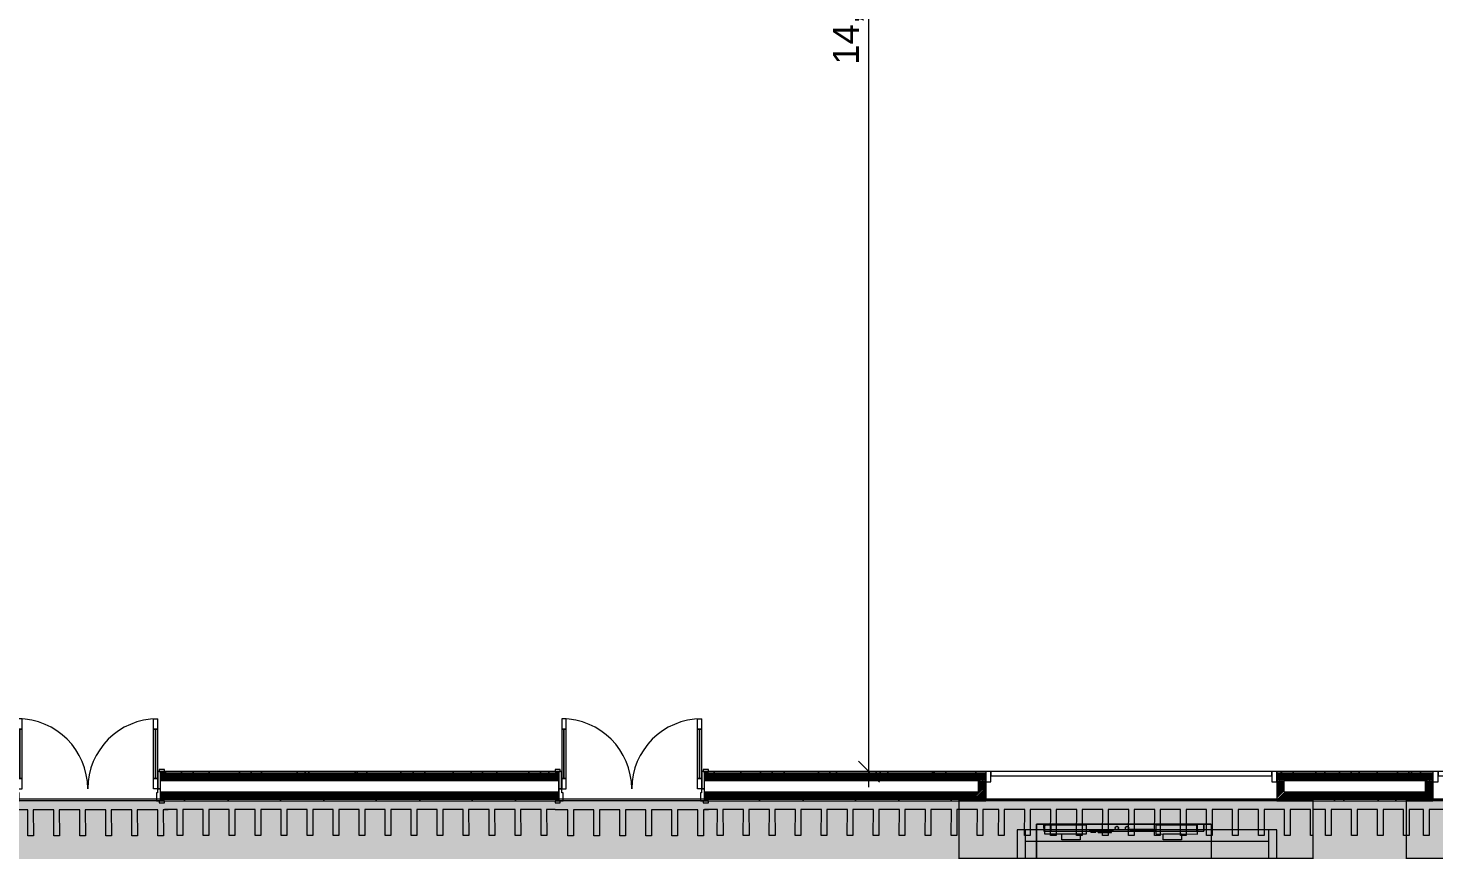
# Model space of a CAD drawing. Header units: millimetres. Extents: x 141848 to 1648660, y -821378 to -151356.
# Drawn here: x 195444 to 208964, y -188883 to -180983 of the extents above; entities that cross this region are included whole.
import ezdxf

# ---------------------------------------------------------------- set-up
doc = ezdxf.new("R2010")
doc.units = ezdxf.units.MM
doc.header["$MEASUREMENT"] = 0
doc.linetypes.add('Wipeout_Contour', pattern=[1000, 0, -1000])
for name, color, linetype in [('Cars', 7, 'Continuous'), ('Cotations - 1_100', 7, 'Continuous'), ('Nouveau_0', 7, 'Continuous'), ('Portes ARCHICAD', 7, 'Continuous'), ('Sols_ Dalles', 7, 'Continuous')]:
    doc.layers.add(name, color=color, linetype=linetype)
doc.styles.add('STYLE_GENERE_2', font='')
doc.styles.get('STYLE_GENERE_2').set_extended_font_data('Arial')
doc.dimstyles.new('STYLE_GENERE__2', dxfattribs={"dimtxt": 250, "dimasz": 190, "dimexe": 1.25, "dimexo": 0.625, "dimgap": 0, "dimtad": 1, "dimlfac": 0.001, "dimtxsty": 'STYLE_GENERE_2', "dimblk": 'ARROWHEAD_6', "dimblk1": 'ARROWHEAD_6', "dimblk2": 'ARROWHEAD_6', "dimcen": 2.5, "dimse1": 1, "dimse2": 1, "dimclrd": 7, "dimclre": 7, "dimclrt": 7, "dimazin": 3, "dimtfac": 1, "dimtmove": 0, "dimatfit": 3})
pattern_1 = [(45, (0, 175), (-55.68466, 55.68466), [0, -52.5, 0, -78.75]), (110, (175, 175), (74.000794, 26.934086), [0, -38.5, 0, -66.5])]
pattern_2 = [(45, (0, 0), (-7.0710678, 7.0710678), [])]

# ---------------------------------------------------------------- blocks, each defined once
blk = doc.blocks.new('Porte garage coulissante verticale 25')
at = {"layer": 'Portes ARCHICAD', "color": 7, "linetype": 'Continuous', "lineweight": 5}
for p, q in [((-1350, 0), (-1400, 0)), ((-1400, 0), (-1400, -100)), ((-1400, 0), (-1400, -15)), ((-1400, 0), (-1400, -15)), ((1350, 0), (-1350, 0)), ((-1350, 0), (-1350, -40)), ((-1350, -100), (-1350, 0)), ((1350, -40), (1350, 0)), ((1400, 0), (1350, 0)), ((1350, 0), (1350, -100)), ((1400, -100), (1400, 0)), ((1400, 0), (1400, -15)), ((1400, 0), (1400, -15)), ((-1400, -15), (-1400, -85)), ((-1400, -15), (-1400, -85)), ((-1400, -85), (-1400, -100)), ((-1400, -85), (-1400, -100)), ((-1400, -85), (-1400, -100)), ((-1400, -85), (-1400, -100)), ((-1400, -100), (-1350, -100)), ((-1400, -100), (-1400, -195)), ((-1400, -100), (-1400, -195)), ((-1350, -40), (1350, -40)), ((1350, -100), (1400, -100)), ((1400, -15), (1400, -85)), ((1400, -15), (1400, -85)), ((1400, -85), (1400, -100)), ((1400, -85), (1400, -100)), ((1400, -85), (1400, -100)), ((1400, -85), (1400, -100)), ((1400, -100), (1400, -195)), ((1400, -100), (1400, -195)), ((-1400, -195), (-1400, -265)), ((-1400, -195), (-1400, -265)), ((-1400, -265), (-1400, -280)), ((1400, -195), (1400, -265)), ((1400, -195), (1400, -265)), ((1400, -265), (1400, -280))]:
    blk.add_line(p, q, dxfattribs=at)
blk = doc.blocks.new('Porte double 25_2')
at = {"layer": 'Portes ARCHICAD', "color": 7, "linetype": 'Continuous', "lineweight": 5}
for p, q in [((-672, 672), (-672, 572)), ((-632, 672), (-672, 672)), ((-672, 572), (-632, 572)), ((-652, 572), (-652, 100)), ((-632, 572), (-632, 672)), ((632, 572), (632, 672)), ((632, 672), (672, 672)), ((672, 572), (632, 572)), ((652, 572), (652, 100)), ((672, 672), (672, 572)), ((-687, 184), (-737, 184)), ((-737, 184), (-737, 165)), ((-737, 165), (-687, 165)), ((-700, 165), (-737, 165)), ((-700, 165), (-737, 165)), ((-675, 165), (-700, 165)), ((-700, 165), (-700, 0)), ((-700, 150), (-700, 165)), ((-700, 150), (-700, 165)), ((-700, 80), (-700, 150)), ((-700, 80), (-700, 150)), ((-687, 165), (-687, 184)), ((-675, 0), (-675, 165)), ((700, 165), (675, 165)), ((675, 165), (675, 0)), ((737, 184), (687, 184)), ((687, 184), (687, 165)), ((687, 165), (737, 165)), ((700, 0), (700, 165)), ((700, 150), (700, 165)), ((700, 150), (700, 165)), ((700, 165), (737, 165)), ((700, 165), (737, 165)), ((700, 80), (700, 150)), ((700, 80), (700, 150)), ((737, 165), (737, 184)), ((-700, 0), (-700, 80)), ((-700, 0), (-700, 80)), ((-700, 0), (-675, 0)), ((-672, 0), (-700, 0)), ((-700, 0), (-700, -115)), ((-700, -30), (-700, 0)), ((-700, -30), (-700, 0)), ((-632, 100), (-672, 100)), ((-672, 100), (-672, 0)), ((-672, -40), (-672, 0)), ((-672, 0), (-632, 0)), ((-632, 0), (-632, 100)), ((632, 0), (632, 100)), ((632, 100), (672, 100)), ((672, 0), (632, 0)), ((672, 100), (672, 0)), ((700, 0), (672, 0)), ((672, 0), (672, -40)), ((675, 0), (700, 0)), ((700, 0), (700, 80)), ((700, 0), (700, 80)), ((700, -115), (700, 0)), ((700, -30), (700, 0)), ((700, -30), (700, 0)), ((-687, -115), (-737, -115)), ((-737, -115), (-737, -134)), ((-700, -115), (-737, -115)), ((-700, -115), (-737, -115)), ((-737, -134), (-687, -134)), ((-700, -100), (-700, -30)), ((-700, -100), (-700, -30)), ((-700, -115), (-700, -100)), ((-700, -115), (-700, -100)), ((-700, -115), (-660, -115)), ((-687, -134), (-687, -115)), ((-660, -40), (-672, -40)), ((-660, -115), (-660, -40)), ((672, -40), (660, -40)), ((660, -40), (660, -115)), ((660, -115), (700, -115)), ((737, -115), (687, -115)), ((687, -115), (687, -134)), ((687, -134), (737, -134)), ((700, -100), (700, -30)), ((700, -100), (700, -30)), ((700, -115), (700, -100)), ((700, -115), (700, -100)), ((700, -115), (737, -115)), ((700, -115), (737, -115)), ((737, -134), (737, -115))]:
    blk.add_line(p, q, dxfattribs=at)
at = {"layer": 'Portes ARCHICAD', "color": 7, "linetype": 'Continuous', "lineweight": 5, "flags": 128}
for points in [[(-672, 572), (-672, 100), (-652, 100), (-652, 572)], [(-652, 572), (-652, 100), (-632, 100), (-632, 572)], [(652, 572), (652, 100), (632, 100), (632, 572)], [(672, 572), (672, 100), (652, 100), (652, 572)]]:
    blk.add_lwpolyline(points, close=True, dxfattribs=at)
at = {"layer": 'Portes ARCHICAD', "color": 7, "linetype": 'Continuous', "lineweight": 5}
for centre, start, end in [((-672, 0), 0, 90), ((672, 0), 90, 180)]:
    blk.add_arc(centre, 672, start, end, dxfattribs=at)
blk = doc.blocks.new('Mur_5_1', base_point=(219206, -188411))
at = {"color": 254, "linetype": 'Wipeout_Contour', "lineweight": 0, "ltscale": 1094371.199034075}
blk.add_wipeout([(196718, -188146), (200550, -188146), (200550, -188131), (196718, -188131)], dxfattribs=at)
at = {"color": 254, "linetype": 'Wipeout_Contour', "lineweight": 0, "ltscale": 1107997.976443559}
blk.add_wipeout([(201950, -188131), (201950, -188146), (204655, -188146), (204655, -188131)], dxfattribs=at)
at = {"color": 254, "linetype": 'Wipeout_Contour', "lineweight": 0, "ltscale": 1122466.187974515}
blk.add_wipeout([(207455, -188146), (208955, -188146), (208955, -188131), (207455, -188131)], dxfattribs=at)
at = {"color": 254, "linetype": 'Wipeout_Contour', "lineweight": 0, "ltscale": 1095100.404707818}
blk.add_wipeout([(196718, -188411), (200550, -188411), (200550, -188396), (196718, -188396)], dxfattribs=at)
at = {"color": 254, "linetype": 'Wipeout_Contour', "lineweight": 0, "ltscale": 1108718.210448128}
blk.add_wipeout([(204655, -188396), (201950, -188396), (201950, -188411), (204655, -188411)], dxfattribs=at)
at = {"color": 254, "linetype": 'Wipeout_Contour', "lineweight": 0, "ltscale": 1123177.138162072}
blk.add_wipeout([(208955, -188396), (207455, -188396), (207455, -188411), (208955, -188411)], dxfattribs=at)
at = {"linetype": 'Continuous', "lineweight": 5, "true_color": 0x5f5f5f}
h = blk.add_hatch(dxfattribs=at)
h.set_pattern_fill('Enduit_0001', color=251, style=0, pattern_type=2)
h.set_pattern_definition(pattern_1)
h.paths.add_polyline_path([(196718, -188146), (200550, -188146), (200550, -188131), (196718, -188131)])
h = blk.add_hatch(dxfattribs=at)
h.set_pattern_fill('Enduit_0001', color=251, style=0, pattern_type=2)
h.set_pattern_definition(pattern_1)
h.paths.add_polyline_path([(201950, -188131), (201950, -188146), (204655, -188146), (204655, -188131)])
h = blk.add_hatch(dxfattribs=at)
h.set_pattern_fill('Enduit_0001', color=251, style=0, pattern_type=2)
h.set_pattern_definition(pattern_1)
h.paths.add_polyline_path([(207455, -188146), (208955, -188146), (208955, -188131), (207455, -188131)])
h = blk.add_hatch(dxfattribs=at)
h.set_pattern_fill('Enduit_0001', color=251, style=0, pattern_type=2)
h.set_pattern_definition(pattern_1)
h.paths.add_polyline_path([(196718, -188411), (200550, -188411), (200550, -188396), (196718, -188396)])
h = blk.add_hatch(dxfattribs=at)
h.set_pattern_fill('Enduit_0001', color=251, style=0, pattern_type=2)
h.set_pattern_definition(pattern_1)
h.paths.add_polyline_path([(204655, -188396), (201950, -188396), (201950, -188411), (204655, -188411)])
h = blk.add_hatch(dxfattribs=at)
h.set_pattern_fill('Enduit_0001', color=251, style=0, pattern_type=2)
h.set_pattern_definition(pattern_1)
h.paths.add_polyline_path([(208955, -188396), (207455, -188396), (207455, -188411), (208955, -188411)])
at = {"color": 254, "linetype": 'Wipeout_Contour', "lineweight": 0, "ltscale": 1094983.424552042}
blk.add_wipeout([(196718, -188396), (200550, -188396), (200550, -188326), (196718, -188326)], dxfattribs=at)
at = {"color": 254, "linetype": 'Wipeout_Contour', "lineweight": 0, "ltscale": 1108551.182051185}
blk.add_wipeout([(201950, -188396), (204655, -188396), (204585, -188326), (201950, -188326)], dxfattribs=at)
at = {"color": 254, "linetype": 'Wipeout_Contour', "lineweight": 0, "ltscale": 1123062.924432298}
blk.add_wipeout([(207525, -188326), (207455, -188396), (208955, -188396), (208885, -188326)], dxfattribs=at)
at = {"linetype": 'Continuous', "lineweight": 5, "true_color": 0x5f5f5f}
h = blk.add_hatch(dxfattribs=at)
h.set_pattern_fill('Briques_terre_cuite__int_97', color=251, style=0, pattern_type=2)
h.set_pattern_definition(pattern_2)
h.paths.add_polyline_path([(196718, -188396), (200550, -188396), (200550, -188326), (196718, -188326)])
h = blk.add_hatch(dxfattribs=at)
h.set_pattern_fill('Briques_terre_cuite__int_97', color=251, style=0, pattern_type=2)
h.set_pattern_definition(pattern_2)
h.paths.add_polyline_path([(201950, -188396), (204655, -188396), (204585, -188326), (201950, -188326)])
h = blk.add_hatch(dxfattribs=at)
h.set_pattern_fill('Briques_terre_cuite__int_97', color=251, style=0, pattern_type=2)
h.set_pattern_definition(pattern_2)
h.paths.add_polyline_path([(207525, -188326), (207455, -188396), (208955, -188396), (208885, -188326)])
at = {"color": 7, "linetype": 'Continuous', "lineweight": 5}
for p, q in [((196718, -188396), (200550, -188396)), ((196718, -188411), (196718, -188396)), ((196718, -188411), (196755, -188411)), ((200550, -188411), (200513, -188411)), ((200550, -188411), (200550, -188396)), ((201950, -188411), (201950, -188396)), ((201950, -188411), (201987, -188411))]:
    blk.add_line(p, q, dxfattribs=at)
at = {"color": 7, "linetype": 'Continuous', "lineweight": 5, "flags": 128}
blk.add_lwpolyline([(196718, -188411), (200550, -188411)], dxfattribs=at)
at = {"color": 254, "linetype": 'Wipeout_Contour', "lineweight": 0, "ltscale": 1094735.746296679}
blk.add_wipeout([(196718, -188326), (200550, -188326), (200550, -188216), (196718, -188216)], dxfattribs=at)
at = {"color": 254, "linetype": 'Wipeout_Contour', "lineweight": 0, "ltscale": 1108255.011635371}
blk.add_wipeout([(201950, -188326), (204585, -188326), (204585, -188216), (201950, -188216)], dxfattribs=at)
at = {"color": 254, "linetype": 'Wipeout_Contour', "lineweight": 0, "ltscale": 1122821.284806023}
blk.add_wipeout([(207525, -188326), (208885, -188326), (208885, -188216), (207525, -188216)], dxfattribs=at)
at = {"color": 7, "linetype": 'Continuous', "lineweight": 5}
for p, q in [((196718, -188326), (196718, -188296)), ((196718, -188326), (200550, -188326)), ((196718, -188396), (196718, -188326)), ((200550, -188326), (200550, -188296)), ((200550, -188396), (200550, -188326)), ((201950, -188326), (201950, -188296)), ((201950, -188396), (201950, -188326))]:
    blk.add_line(p, q, dxfattribs=at)
at = {"color": 254, "linetype": 'Wipeout_Contour', "lineweight": 0, "ltscale": 1094488.115348864}
blk.add_wipeout([(196718, -188216), (200550, -188216), (200550, -188146), (196718, -188146)], dxfattribs=at)
at = {"color": 254, "linetype": 'Wipeout_Contour', "lineweight": 0, "ltscale": 1108113.453602985}
blk.add_wipeout([(201950, -188216), (204655, -188216), (204655, -188146), (201950, -188146)], dxfattribs=at)
at = {"color": 254, "linetype": 'Wipeout_Contour', "lineweight": 0, "ltscale": 1122580.176015009}
blk.add_wipeout([(207455, -188216), (208955, -188216), (208955, -188146), (207455, -188146)], dxfattribs=at)
at = {"linetype": 'Continuous', "lineweight": 5, "true_color": 0x5f5f5f}
h = blk.add_hatch(dxfattribs=at)
h.set_pattern_fill('Briques_terre_cuite__int_97', color=251, style=0, pattern_type=2)
h.set_pattern_definition(pattern_2)
h.paths.add_polyline_path([(196718, -188216), (200550, -188216), (200550, -188146), (196718, -188146)])
h = blk.add_hatch(dxfattribs=at)
h.set_pattern_fill('Briques_terre_cuite__int_97', color=251, style=0, pattern_type=2)
h.set_pattern_definition(pattern_2)
h.paths.add_polyline_path([(201950, -188216), (204655, -188216), (204655, -188146), (201950, -188146)])
h = blk.add_hatch(dxfattribs=at)
h.set_pattern_fill('Briques_terre_cuite__int_97', color=251, style=0, pattern_type=2)
h.set_pattern_definition(pattern_2)
h.paths.add_polyline_path([(207455, -188216), (208955, -188216), (208955, -188146), (207455, -188146)])
at = {"color": 7, "linetype": 'Continuous', "lineweight": 5}
for p, q in [((196718, -188131), (196755, -188131)), ((196718, -188146), (196718, -188131)), ((200550, -188146), (196718, -188146)), ((196718, -188216), (196718, -188146)), ((200550, -188131), (200513, -188131)), ((200550, -188146), (200550, -188131)), ((200550, -188216), (200550, -188146)), ((201950, -188131), (201987, -188131)), ((201950, -188146), (201950, -188131)), ((204655, -188146), (201950, -188146)), ((201950, -188216), (201950, -188146)), ((204655, -188131), (204655, -188146)), ((207455, -188131), (207455, -188146)), ((208955, -188146), (207455, -188146)), ((208955, -188131), (208955, -188146)), ((196718, -188216), (200550, -188216)), ((196718, -188296), (196718, -188216)), ((200550, -188296), (200550, -188216)), ((201950, -188296), (201950, -188216))]:
    blk.add_line(p, q, dxfattribs=at)
at = {"color": 7, "linetype": 'Continuous', "lineweight": 5, "flags": 128}
for points in [[(200550, -188131), (196718, -188131)], [(204655, -188131), (201950, -188131)], [(208955, -188131), (207455, -188131)]]:
    blk.add_lwpolyline(points, dxfattribs=at)
at = {"layer": 'Portes ARCHICAD', "color": 7, "linetype": 'Continuous', "lineweight": 5, "zscale": 1000}
for p in [(196018, -188296), (201250, -188296)]:
    blk.add_blockref('Porte double 25_2', p, dxfattribs=at)
at = {"color": 254, "linetype": 'Wipeout_Contour', "lineweight": 0, "ltscale": 1112272.223058673}
blk.add_wipeout([(204585, -188326), (204655, -188396), (204655, -188216), (204585, -188216)], dxfattribs=at)
at = {"color": 254, "linetype": 'Wipeout_Contour', "lineweight": 0, "ltscale": 1120746.911521415}
blk.add_wipeout([(207525, -188326), (207525, -188216), (207455, -188216), (207455, -188396)], dxfattribs=at)
at = {"color": 254, "linetype": 'Wipeout_Contour', "lineweight": 0, "ltscale": 1124989.37609275}
blk.add_wipeout([(208885, -188326), (208955, -188396), (208955, -188216), (208885, -188216)], dxfattribs=at)
at = {"linetype": 'Continuous', "lineweight": 5, "true_color": 0x5f5f5f}
h = blk.add_hatch(dxfattribs=at)
h.set_pattern_fill('Briques_terre_cuite__int_97', color=251, style=0, pattern_type=2)
h.set_pattern_definition(pattern_2)
h.paths.add_polyline_path([(204585, -188326), (204655, -188396), (204655, -188216), (204585, -188216)])
h = blk.add_hatch(dxfattribs=at)
h.set_pattern_fill('Briques_terre_cuite__int_97', color=251, style=0, pattern_type=2)
h.set_pattern_definition(pattern_2)
h.paths.add_polyline_path([(207525, -188326), (207525, -188216), (207455, -188216), (207455, -188396)])
h = blk.add_hatch(dxfattribs=at)
h.set_pattern_fill('Briques_terre_cuite__int_97', color=251, style=0, pattern_type=2)
h.set_pattern_definition(pattern_2)
h.paths.add_polyline_path([(208885, -188326), (208955, -188396), (208955, -188216), (208885, -188216)])
at = {"color": 7, "linetype": 'Continuous', "lineweight": 5}
for p, q in [((204655, -188146), (204655, -188216)), ((207455, -188146), (207455, -188216)), ((208955, -188146), (208955, -188216)), ((201950, -188216), (204585, -188216)), ((201950, -188326), (204585, -188326)), ((204585, -188326), (204585, -188216)), ((204655, -188216), (204655, -188231)), ((204655, -188216), (204655, -188231)), ((204655, -188231), (204655, -188326)), ((204655, -188231), (204655, -188326)), ((204655, -188326), (204655, -188396)), ((204655, -188326), (204655, -188396)), ((207455, -188216), (207455, -188231)), ((207455, -188216), (207455, -188231)), ((207455, -188231), (207455, -188326)), ((207455, -188231), (207455, -188326)), ((207455, -188326), (207455, -188396)), ((207455, -188326), (207455, -188396)), ((207525, -188216), (208885, -188216)), ((207525, -188326), (207525, -188216)), ((207525, -188326), (208885, -188326)), ((208885, -188326), (208885, -188216)), ((208955, -188216), (208955, -188231)), ((208955, -188216), (208955, -188231)), ((208955, -188231), (208955, -188326)), ((208955, -188231), (208955, -188326)), ((208955, -188326), (208955, -188396)), ((208955, -188326), (208955, -188396)), ((201950, -188396), (204655, -188396)), ((204655, -188396), (204655, -188411)), ((207455, -188396), (208955, -188396)), ((207455, -188396), (207455, -188411)), ((208955, -188396), (208955, -188411))]:
    blk.add_line(p, q, dxfattribs=at)
at = {"color": 7, "linetype": 'Continuous', "lineweight": 5, "flags": 128}
for points in [[(201950, -188411), (204655, -188411)], [(207455, -188411), (208955, -188411)]]:
    blk.add_lwpolyline(points, dxfattribs=at)
at = {"layer": 'Portes ARCHICAD', "color": 7, "linetype": 'Continuous', "lineweight": 5, "zscale": 1000}
for p in [(206055, -188131), (210355, -188131)]:
    blk.add_blockref('Porte garage coulissante verticale 25', p, dxfattribs=at)
blk = doc.blocks.new('Loading-Equipment_Dock-shelters_NORSUD_Retractible-Gate')
at = {"color": 251, "linetype": 'Continuous', "lineweight": 5, "true_color": 0x5f5f5f, "flags": 128}
for points in [[(-1636.016, -30.00005), (-1635, -30.00005), (1635, -30.00005), (1636.016, -30.00005), (1641.756, -30.00005), (1647.626, -30.00005), (1653.553, -30.00005), (1659.454, -30.00005), (1665.239, -30.00005), (1670.814, -30.00005), (1676.084, -30.00005), (1680.962, -30.00005), (1685.37, -30.00005), (1689.244, -30.00005), (1692.538, -30.00005), (1695.224, -30.00005), (1697.296, -30.00005), (1698.762, -30.00005), (1699.648, -30.00005), (1700, -30.00005), (1699.992, 0), (1699.648, 0), (1698.762, 0), (1697.296, 0), (1695.224, 0), (1692.538, 0), (1689.244, 0), (1685.37, 0), (1680.962, 0), (1676.084, 0), (1670.814, 0), (1665.239, 0), (1659.454, 0), (1653.553, 0), (1647.626, 0), (1641.756, 0), (1636.016, 0), (1635, 0), (-1635, 0), (-1636.016, 0), (-1641.756, 0), (-1647.626, 0), (-1653.553, 0), (-1659.454, 0), (-1665.24, 0), (-1670.814, 0), (-1676.084, 0), (-1680.962, 0), (-1685.37, 0), (-1689.244, 0), (-1692.538, 0), (-1695.224, 0), (-1697.296, 0), (-1698.762, 0), (-1699.648, 0), (-1700, 0), (-1699.992, -30.00005), (-1699.648, -30.00005), (-1698.762, -30.00005), (-1697.296, -30.00005), (-1695.224, -30.00005), (-1692.538, -30.00005), (-1689.244, -30.00005), (-1685.37, -30.00005), (-1680.962, -30.00005), (-1676.084, -30.00005), (-1670.814, -30.00005), (-1665.24, -30.00005), (-1659.454, -30.00005), (-1653.553, -30.00005), (-1647.626, -30.00005), (-1641.756, -30.00005)], [(-1700, -596.3749), (1700, -596.3749), (1700, -33.00335), (-1700, -33.00335)]]:
    blk.add_lwpolyline(points, close=True, dxfattribs=at)
blk = doc.blocks.new('tir daf01')
at = {"layer": 'Cars', "color": 7, "linetype": 'Continuous', "lineweight": 13}
for p, q in [((11082, 1742), (1882, 1742)), ((11014, 1672), (11082, 1672)), ((11070, 1672), (11014, 1672)), ((11082, 1736), (11082, 1742)), ((11082, 1742), (11082, 62)), ((11082, 1706), (11082, 1718)), ((11082, 1603), (11082, 1672)), ((11082, 1672), (11082, 1672)), ((10987, 1208), (10986, 1611)), ((10986, 1611), (11070, 1611)), ((11014, 1616), (11014, 1603)), ((11014, 1603), (11082, 1603)), ((11070, 1611), (11071, 1220)), ((11070, 1601), (11070, 1611)), ((11070, 1601), (11074, 1601)), ((11074, 1585), (11070, 1585)), ((11075, 1574), (11070, 1574)), ((11070, 1574), (11070, 1574)), ((11074, 1585), (11074, 1601)), ((11075, 1482), (11075, 1574)), ((11082, 201), (11082, 1603)), ((10929, 1455), (10929, 1278)), ((10987, 1455), (10929, 1455)), ((10987, 1278), (10987, 1455)), ((11071, 1482), (11075, 1482)), ((11076, 1459), (11071, 1459)), ((11071, 1367), (11076, 1367)), ((11076, 1367), (11076, 1459)), ((10929, 1278), (10987, 1278)), ((11076, 1340), (11071, 1340)), ((11071, 1249), (11076, 1249)), ((11076, 1237), (11071, 1237)), ((11076, 1220), (11071, 1220)), ((11071, 1220), (11072, 1208)), ((11076, 1249), (11076, 1340)), ((11076, 1220), (11076, 1237)), ((11072, 1208), (10987, 1208)), ((11014, 1212), (11014, 1101)), ((11014, 1106), (11014, 970)), ((11026, 1101), (11014, 1101)), ((11015, 1171), (11015, 1122)), ((11015, 1171), (11026, 1171)), ((11015, 1122), (11026, 1122)), ((11026, 959), (11026, 1184)), ((11034, 1184), (11026, 1184)), ((11034, 959), (11034, 1184)), ((11014, 970), (11026, 970)), ((11026, 959), (11034, 959)), ((11039, 947), (11040, 947)), ((11043, 948), (11044, 948)), ((11047, 947), (11048, 947)), ((11027, 936), (11028, 937)), ((11027, 932), (11027, 933)), ((11027, 928), (11027, 928)), ((11027, 838), (11028, 839)), ((11027, 834), (11027, 835)), ((11027, 830), (11027, 830)), ((11029, 940), (11030, 940)), ((11029, 924), (11029, 925)), ((11029, 842), (11030, 842)), ((11029, 826), (11029, 827)), ((11032, 920), (11031, 921)), ((11032, 822), (11031, 823)), ((11032, 943), (11032, 944)), ((11032, 845), (11032, 846)), ((11035, 918), (11034, 918)), ((11035, 820), (11034, 820)), ((11035, 946), (11036, 946)), ((11035, 848), (11036, 848)), ((11039, 916), (11038, 917)), ((11039, 818), (11038, 819)), ((11039, 849), (11040, 849)), ((11043, 916), (11042, 916)), ((11043, 818), (11042, 818)), ((11043, 850), (11044, 850)), ((11047, 916), (11046, 916)), ((11047, 818), (11046, 818)), ((11047, 849), (11048, 849)), ((11051, 918), (11050, 917)), ((11051, 820), (11050, 819)), ((11051, 946), (11052, 945)), ((11051, 848), (11052, 847)), ((11054, 943), (11055, 942)), ((11054, 920), (11054, 920)), ((11054, 845), (11055, 844)), ((11054, 822), (11054, 822)), ((11057, 924), (11056, 923)), ((11057, 826), (11056, 825)), ((11057, 940), (11057, 939)), ((11057, 842), (11057, 841)), ((11058, 936), (11059, 935)), ((11058, 928), (11058, 927)), ((11058, 838), (11059, 837)), ((11058, 830), (11058, 829)), ((11059, 932), (11059, 931)), ((11059, 834), (11059, 833)), ((11002, 653), (11002, 784)), ((11002, 784), (11014, 784)), ((11022, 795), (11014, 795)), ((11014, 781), (11014, 570)), ((11022, 570), (11022, 795)), ((10987, 139), (10989, 542)), ((10989, 542), (11073, 542)), ((11002, 653), (11014, 653)), ((11003, 583), (11003, 632)), ((11003, 632), (11014, 632)), ((11003, 583), (11014, 583)), ((11022, 570), (11014, 570)), ((11071, 148), (11073, 542)), ((10987, 481), (10929, 481)), ((10929, 481), (10929, 304)), ((10987, 304), (10987, 481)), ((11077, 409), (11072, 409)), ((11077, 529), (11073, 529)), ((11073, 513), (11077, 513)), ((11078, 501), (11073, 501)), ((11077, 513), (11077, 529)), ((11077, 409), (11078, 501)), ((10929, 304), (10987, 304)), ((11077, 382), (11072, 382)), ((11077, 291), (11072, 291)), ((11077, 291), (11077, 382)), ((11071, 138), (10987, 139)), ((11014, 185), (11014, 201)), ((11014, 188), (11014, 201)), ((11014, 201), (11082, 201)), ((11014, 160), (11014, 185)), ((11075, 165), (11071, 165)), ((11071, 138), (11071, 148)), ((11075, 148), (11071, 148)), ((11077, 267), (11072, 267)), ((11076, 176), (11072, 176)), ((11072, 176), (11072, 176)), ((11075, 148), (11075, 165)), ((11076, 176), (11077, 267)), ((11082, 132), (11082, 201)), ((1882, 62), (11082, 62)), ((11082, 62), (8752, 62)), ((11042, 132), (11082, 132))]:
    blk.add_line(p, q, dxfattribs=at)
at = {"layer": 'Cars', "color": 7, "linetype": 'Continuous', "lineweight": 5}
for p, q in [((11082, 1742), (4213, 1742)), ((11014, 1616), (11014, 1672)), ((11014, 1672), (11014, 1672)), ((11014, 1672), (11070, 1672)), ((11070, 1672), (11082, 1672)), ((11082, 1736), (11082, 1742)), ((11082, 1718), (11082, 1736)), ((11082, 1706), (11082, 1718)), ((11082, 1672), (11082, 1706)), ((11014, 1212), (11014, 1616)), ((11014, 1106), (11014, 1212)), ((11014, 963), (11014, 1106)), ((11014, 781), (11014, 963)), ((11039, 947), (11036, 946)), ((11040, 947), (11039, 947)), ((11043, 948), (11040, 947)), ((11044, 948), (11043, 948)), ((11047, 947), (11044, 948)), ((11048, 947), (11047, 947)), ((11051, 946), (11048, 947)), ((11028, 937), (11027, 936)), ((11027, 936), (11027, 933)), ((11027, 933), (11027, 932)), ((11027, 932), (11027, 928)), ((11027, 928), (11027, 928)), ((11027, 928), (11029, 925)), ((11028, 839), (11027, 838)), ((11027, 838), (11027, 835)), ((11027, 835), (11027, 834)), ((11027, 834), (11027, 830)), ((11027, 830), (11027, 830)), ((11027, 830), (11029, 827)), ((11029, 940), (11028, 937)), ((11029, 842), (11028, 839)), ((11030, 940), (11029, 940)), ((11029, 925), (11029, 924)), ((11029, 924), (11031, 921)), ((11030, 842), (11029, 842)), ((11029, 827), (11029, 826)), ((11029, 826), (11031, 823)), ((11032, 943), (11030, 940)), ((11032, 845), (11030, 842)), ((11031, 921), (11032, 920)), ((11031, 823), (11032, 822)), ((11035, 946), (11032, 944)), ((11032, 944), (11032, 943)), ((11032, 920), (11034, 918)), ((11035, 848), (11032, 846)), ((11032, 846), (11032, 845)), ((11032, 822), (11034, 820)), ((11034, 918), (11035, 918)), ((11034, 820), (11035, 820)), ((11036, 946), (11035, 946)), ((11035, 918), (11038, 917)), ((11036, 848), (11035, 848)), ((11035, 820), (11038, 819)), ((11039, 849), (11036, 848)), ((11038, 917), (11039, 916)), ((11038, 819), (11039, 818)), ((11039, 916), (11042, 916)), ((11040, 849), (11039, 849)), ((11039, 818), (11042, 818)), ((11043, 850), (11040, 849)), ((11042, 916), (11043, 916)), ((11042, 818), (11043, 818)), ((11043, 916), (11046, 916)), ((11044, 850), (11043, 850)), ((11043, 818), (11046, 818)), ((11047, 849), (11044, 850)), ((11046, 916), (11047, 916)), ((11046, 818), (11047, 818)), ((11047, 916), (11050, 917)), ((11048, 849), (11047, 849)), ((11047, 818), (11050, 819)), ((11051, 848), (11048, 849)), ((11050, 917), (11051, 918)), ((11050, 819), (11051, 820)), ((11052, 945), (11051, 946)), ((11051, 918), (11054, 920)), ((11052, 847), (11051, 848)), ((11051, 820), (11054, 822)), ((11054, 943), (11052, 945)), ((11054, 845), (11052, 847)), ((11055, 942), (11054, 943)), ((11054, 920), (11056, 923)), ((11054, 920), (11054, 920)), ((11055, 844), (11054, 845)), ((11054, 822), (11056, 825)), ((11054, 822), (11054, 822)), ((11057, 940), (11055, 942)), ((11057, 842), (11055, 844)), ((11056, 923), (11057, 924)), ((11056, 825), (11057, 826)), ((11057, 939), (11057, 940)), ((11058, 936), (11057, 939)), ((11057, 924), (11058, 927)), ((11057, 841), (11057, 842)), ((11058, 838), (11057, 841)), ((11057, 826), (11058, 829)), ((11059, 935), (11058, 936)), ((11058, 928), (11059, 931)), ((11058, 927), (11058, 928)), ((11059, 837), (11058, 838)), ((11058, 830), (11059, 833)), ((11058, 829), (11058, 830)), ((11059, 932), (11059, 935)), ((11059, 931), (11059, 932)), ((11059, 834), (11059, 837)), ((11059, 833), (11059, 834)), ((11014, 477), (11014, 781)), ((11014, 188), (11014, 477)), ((11014, 185), (11014, 188)), ((11014, 160), (11014, 185)), ((11014, 132), (11014, 160)), ((8752, 62), (11082, 62)), ((11042, 132), (11014, 132)), ((11082, 132), (11042, 132)), ((11082, 122), (11082, 132)), ((11082, 86), (11082, 122)), ((11082, 81), (11082, 86)), ((11082, 62), (11082, 81))]:
    blk.add_line(p, q, dxfattribs=at)
blk = doc.blocks.new('Tôle profilée 25_31')
at = {"color": 7, "linetype": 'Continuous', "lineweight": 5}
for p, q in [((-250, 3677.5), (-250, 3650)), ((0, 3676.5), (-250, 3677.5)), ((0, 3758.3), (0, 3676.5)), ((-250, 3650), (-250, 3622.5)), ((-250, 3622.5), (0, 3623.5)), ((0, 3623.5), (0, 3426.5)), ((-250, 3427.5), (-250, 3400)), ((0, 3426.5), (-250, 3427.5)), ((-250, 3400), (-250, 3372.5)), ((-250, 3372.5), (0, 3373.5)), ((0, 3373.5), (0, 3176.5)), ((-250, 3177.5), (-250, 3150)), ((0, 3176.5), (-250, 3177.5)), ((-250, 3150), (-250, 3122.5)), ((-250, 3122.5), (0, 3123.5)), ((0, 3123.5), (0, 2926.5)), ((-250, 2927.5), (-250, 2900)), ((0, 2926.5), (-250, 2927.5)), ((-250, 2900), (-250, 2872.5)), ((-250, 2872.5), (0, 2873.5)), ((0, 2873.5), (0, 2676.5)), ((-250, 2677.5), (-250, 2650)), ((0, 2676.5), (-250, 2677.5)), ((-250, 2650), (-250, 2622.5)), ((-250, 2622.5), (0, 2623.5)), ((0, 2623.5), (0, 2426.5)), ((-250, 2427.5), (-250, 2400)), ((0, 2426.5), (-250, 2427.5)), ((-250, 2400), (-250, 2372.5)), ((-250, 2372.5), (0, 2373.5)), ((0, 2373.5), (0, 2176.5)), ((-250, 2177.5), (-250, 2150)), ((0, 2176.5), (-250, 2177.5)), ((-250, 2150), (-250, 2122.5)), ((-250, 2122.5), (0, 2123.5)), ((0, 2123.5), (0, 1926.5)), ((-250, 1927.5), (-250, 1900)), ((0, 1926.5), (-250, 1927.5)), ((-250, 1900), (-250, 1872.5)), ((-250, 1872.5), (0, 1873.5)), ((0, 1873.5), (0, 1676.5)), ((-250, 1677.5), (-250, 1650)), ((0, 1676.5), (-250, 1677.5)), ((-250, 1650), (-250, 1622.5)), ((-250, 1622.5), (0, 1623.5)), ((0, 1623.5), (0, 1426.5)), ((-250, 1427.5), (-250, 1400)), ((0, 1426.5), (-250, 1427.5)), ((-250, 1400), (-250, 1372.5)), ((-250, 1372.5), (0, 1373.5)), ((0, 1373.5), (0, 1176.5)), ((-250, 1177.5), (-250, 1150)), ((0, 1176.5), (-250, 1177.5)), ((-250, 1150), (-250, 1122.5)), ((-250, 1122.5), (0, 1123.5)), ((0, 1123.5), (0, 926.5)), ((-250, 927.5), (-250, 900)), ((0, 926.5), (-250, 927.5)), ((-250, 900), (-250, 872.5)), ((-250, 872.5), (0, 873.5)), ((0, 873.5), (0, 676.5)), ((-250, 677.5), (-250, 650)), ((0, 676.5), (-250, 677.5)), ((-250, 650), (-250, 622.5)), ((-250, 622.5), (0, 623.5)), ((0, 623.5), (0, 426.5)), ((-250, 427.5), (-250, 400)), ((0, 426.5), (-250, 427.5)), ((-250, 400), (-250, 372.5)), ((-250, 372.5), (0, 373.5)), ((0, 373.5), (0, 176.5)), ((-250, 177.5), (-250, 150)), ((0, 176.5), (-250, 177.5)), ((-250, 150), (-250, 122.5)), ((-250, 122.5), (0, 123.5)), ((0, 123.5), (0, 0))]:
    blk.add_line(p, q, dxfattribs=at)
blk = doc.blocks.new('Tôle profilée 25_32')
at = {"color": 7, "linetype": 'Continuous', "lineweight": 5}
for p, q in [((0, 2705.5), (0, 2676.5)), ((-250, 2677.5), (-250, 2650)), ((0, 2676.5), (-250, 2677.5)), ((-250, 2650), (-250, 2622.5)), ((-250, 2622.5), (0, 2623.5)), ((0, 2623.5), (0, 2426.5)), ((-250, 2427.5), (-250, 2400)), ((0, 2426.5), (-250, 2427.5)), ((-250, 2400), (-250, 2372.5)), ((-250, 2372.5), (0, 2373.5)), ((0, 2373.5), (0, 2176.5)), ((-250, 2177.5), (-250, 2150)), ((0, 2176.5), (-250, 2177.5)), ((-250, 2150), (-250, 2122.5)), ((-250, 2122.5), (0, 2123.5)), ((0, 2123.5), (0, 1926.5)), ((-250, 1927.5), (-250, 1900)), ((0, 1926.5), (-250, 1927.5)), ((-250, 1900), (-250, 1872.5)), ((-250, 1872.5), (0, 1873.5)), ((0, 1873.5), (0, 1676.5)), ((-250, 1677.5), (-250, 1650)), ((0, 1676.5), (-250, 1677.5)), ((-250, 1650), (-250, 1622.5)), ((-250, 1622.5), (0, 1623.5)), ((0, 1623.5), (0, 1426.5)), ((-250, 1427.5), (-250, 1400)), ((0, 1426.5), (-250, 1427.5)), ((-250, 1400), (-250, 1372.5)), ((-250, 1372.5), (0, 1373.5)), ((0, 1373.5), (0, 1176.5)), ((-250, 1177.5), (-250, 1150)), ((0, 1176.5), (-250, 1177.5)), ((-250, 1150), (-250, 1122.5)), ((-250, 1122.5), (0, 1123.5)), ((0, 1123.5), (0, 926.5)), ((-250, 927.5), (-250, 900)), ((0, 926.5), (-250, 927.5)), ((-250, 900), (-250, 872.5)), ((-250, 872.5), (0, 873.5)), ((0, 873.5), (0, 676.5)), ((-250, 677.5), (-250, 650)), ((0, 676.5), (-250, 677.5)), ((-250, 650), (-250, 622.5)), ((-250, 622.5), (0, 623.5)), ((0, 623.5), (0, 426.5)), ((-250, 427.5), (-250, 400)), ((0, 426.5), (-250, 427.5)), ((-250, 400), (-250, 372.5)), ((-250, 372.5), (0, 373.5)), ((0, 373.5), (0, 176.5)), ((-250, 177.5), (-250, 150)), ((0, 176.5), (-250, 177.5)), ((-250, 150), (-250, 122.5)), ((-250, 122.5), (0, 123.5)), ((0, 123.5), (0, 0))]:
    blk.add_line(p, q, dxfattribs=at)
blk = doc.blocks.new('Tôle profilée 25_33')
at = {"color": 7, "linetype": 'Continuous', "lineweight": 5}
for p, q in [((-250, 927.5), (-250, 900)), ((0, 926.5), (-250, 927.5)), ((-250, 900), (-250, 872.5)), ((-250, 872.5), (0, 873.5)), ((0, 942.2), (0, 926.5)), ((0, 873.5), (0, 676.5)), ((-250, 677.5), (-250, 650)), ((0, 676.5), (-250, 677.5)), ((-250, 650), (-250, 622.5)), ((-250, 622.5), (0, 623.5)), ((0, 623.5), (0, 426.5)), ((-250, 427.5), (-250, 400)), ((0, 426.5), (-250, 427.5)), ((-250, 400), (-250, 372.5)), ((-250, 372.5), (0, 373.5)), ((0, 373.5), (0, 176.5)), ((-250, 177.5), (-250, 150)), ((0, 176.5), (-250, 177.5)), ((-250, 150), (-250, 122.5)), ((-250, 122.5), (0, 123.5)), ((0, 123.5), (0, 0))]:
    blk.add_line(p, q, dxfattribs=at)
blk = doc.blocks.new('Truck Elev 02 16')
at = {"layer": 'Cars', "color": 25, "linetype": 'Continuous', "lineweight": 5, "true_color": 0x9a6861}
for p, q in [((-439, 1304), (-517, 1520)), ((-438, 1501), (-517, 1520)), ((-374, 1324), (-438, 1501)), ((-407, 1091), (-407, 1369)), ((-407, 1369), (-374, 1369)), ((-3393, 1250), (-15000, 1250)), ((-15000, 1250), (-15000, -1250)), ((-3393, -1250), (-3393, 1250)), ((-2293, 1183), (-2293, 1250)), ((-687, 1250), (-2293, 1250)), ((-687, 1183), (-687, 1250)), ((-673, 1143), (-449, 1333)), ((-439, 1304), (-374, 1324)), ((-3393, 1171), (-15000, 1171)), ((-14892, -1171), (-14892, 1171)), ((-12614, -1171), (-12614, 1171)), ((-10336, -1171), (-10336, 1171)), ((-8058, -1171), (-8058, 1171)), ((-5779, -1171), (-5779, 1171)), ((-3501, -1171), (-3501, 1171)), ((-3393, 1098), (-2884, 1098)), ((-2339, 1143), (-2339, -1143)), ((-2296, 1183), (-196, 1183)), ((-1535, 1143), (-2264, 1143)), ((-578, 1114), (-2253, 1114)), ((-2253, 1082), (-585, 1082)), ((-1461, 1183), (-1461, 1114)), ((-407, 1143), (-1389, 1143)), ((-126, 1216), (-687, 1216)), ((-467, 1071), (-251, 1143)), ((-251, 1143), (-251, 1183)), ((-251, 1143), (-205, 1143)), ((-5, 224), (-39, 1139)), ((-2339, 1002), (-2725, 1002)), ((-2269, -963), (-2269, 963)), ((-2711, 939), (-2711, 482)), ((-263, 571), (-307, 936)), ((-2455, 471), (-2339, 650)), ((-256, 288), (-263, 571)), ((-2455, 471), (-3393, 471)), ((-2535, 414), (-3326, 414)), ((-3326, 414), (-3326, 266)), ((-2535, 266), (-2535, 414)), ((-2455, -471), (-2455, 471)), ((-1518, -432), (-1518, 432)), ((-1484, -419), (-1484, 419)), ((-983, 471), (-1475, 471)), ((-1014, 443), (-1458, 443)), ((-988, 419), (-988, -419)), ((-939, 432), (-939, -432)), ((-260, 438), (-186, 205)), ((-3326, 266), (-2535, 266)), ((-250, -301), (-250, 87)), ((-5, -224), (-39, -1139)), ((-269, -592), (-250, -301)), ((-2455, -471), (-3393, -471)), ((-2711, -939), (-2711, -482)), ((-2455, -471), (-2339, -650)), ((-983, -471), (-1475, -471)), ((-1014, -443), (-1458, -443)), ((-257, -411), (-205, -644)), ((-2711, -613), (-3393, -613)), ((-2711, -665), (-3393, -665)), ((-2449, -697), (-2652, -697)), ((-2652, -969), (-2652, -697)), ((-2449, -697), (-2449, -969)), ((-2711, -887), (-3393, -887)), ((-2711, -939), (-3393, -939)), ((-2652, -850), (-2711, -850)), ((-2449, -850), (-2339, -850)), ((-2339, -1002), (-2725, -1002)), ((-2449, -969), (-2652, -969)), ((-467, -1071), (-251, -1143)), ((-15000, -1171), (-3393, -1171)), ((-3393, -1098), (-2884, -1098)), ((-2296, -1183), (-196, -1183)), ((-2293, -1183), (-2293, -1250)), ((-1535, -1143), (-2264, -1143)), ((-2253, -1082), (-585, -1082)), ((-578, -1114), (-2253, -1114)), ((-1461, -1183), (-1461, -1114)), ((-407, -1143), (-1389, -1143)), ((-687, -1183), (-687, -1250)), ((-126, -1216), (-687, -1216)), ((-673, -1143), (-449, -1333)), ((-407, -1091), (-407, -1369)), ((-251, -1143), (-251, -1183)), ((-251, -1143), (-205, -1143)), ((-15000, -1250), (-3393, -1250)), ((-687, -1250), (-2293, -1250)), ((-439, -1304), (-517, -1520)), ((-439, -1304), (-374, -1324)), ((-374, -1324), (-438, -1501)), ((-407, -1369), (-374, -1369)), ((-438, -1501), (-517, -1520))]:
    blk.add_line(p, q, dxfattribs=at)
for centre, major_axis, start_param, end_param in [((-2884, 939), (173, 0), 0, 1.570796), ((-2296, 1143), (43.3, 0), 1.570796, 3.141593), ((-2253, 1002), (86.6, 0), 1.570796, 3.141593), ((-2139, 963), (130, 0), 1.570796, 3.141593), ((-585, 963), (130, 0), 0, 1.570796), ((-578, 970), (156, 0), 0, 1.570796), ((-377, 1046), (116, 0), 0.106537, 0.859153), ((-339, 1040), (102, 0), 0.151985, 1.19291), ((-229, 1075), (78.1, 0), 0.151396, 1.26753), ((-235, 1085), (114, 0), 0.175438, 1.224046), ((-6677, 0), (6632, 0), 0, 0.179233), ((-126, 1136), (86.6, 0), 0.034424, 1.570796), ((-5931, 0), (5931, 0), 0, 0.203972), ((-9964, -8), (9567, 0), 6.172496, 6.393874), ((-9930, 0), (9567, 0), 6.172496, 6.393874), ((-11028, 0), (10828, 0), 0, 0.106537), ((-7729, 0), (7579, 0), 0, 0.151985), ((-1475, 432), (43.3, 0), 1.570796, 3.141593), ((-1458, 419), (26, 0), 1.570796, 3.141593), ((-1014, 419), (26, 0), 0, 1.570796), ((-983, 432), (43.3, 0), 0, 1.570796), ((-11028, 0), (10828, 0), 6.176648, 6.283185), ((-5931, 0), (5931, 0), 6.079213, 6.283185), ((-7729, 0), (7579, 0), 6.1312, 6.283185), ((-6677, 0), (6632, 0), 6.103952, 6.283185), ((-1475, -432), (43.3, 0), 3.141593, 4.712389), ((-1458, -419), (26, 0), 3.141593, 4.712389), ((-1014, -419), (26, 0), 4.712389, 6.283185), ((-983, -432), (43.3, 0), 4.712389, 6.283185), ((-2884, -939), (173, 0), 4.712389, 6.283185), ((-2253, -1002), (86.6, 0), 3.141593, 4.712389), ((-2139, -963), (130, 0), 3.141593, 4.712389), ((-585, -963), (130, 0), 4.712389, 6.283185), ((-578, -970), (156, 0), 4.712389, 6.283185), ((-339, -1040), (102, 0), 5.090275, 6.1312), ((-377, -1046), (116, 0), 5.424032, 6.176648), ((-2296, -1143), (43.3, 0), 3.141593, 4.712389), ((-229, -1075), (78.1, 0), 5.015656, 6.13179), ((-235, -1085), (114, 0), 5.059139, 6.107747), ((-126, -1136), (86.6, 0), 4.712389, 6.248762)]:
    blk.add_ellipse(centre, major_axis=major_axis, ratio=0.918295, start_param=start_param, end_param=end_param, dxfattribs=at)
blk = doc.blocks.new('Tôle profilée 25_41')
at = {"color": 7, "linetype": 'Continuous', "lineweight": 5}
for p, q in [((-250, 1427.5), (-250, 1400)), ((0, 1426.5), (-250, 1427.5)), ((-250, 1400), (-250, 1372.5)), ((-250, 1372.5), (0, 1373.5)), ((0, 1474), (0, 1426.5)), ((0, 1373.5), (0, 1176.5)), ((-250, 1177.5), (-250, 1150)), ((0, 1176.5), (-250, 1177.5)), ((-250, 1150), (-250, 1122.5)), ((-250, 1122.5), (0, 1123.5)), ((0, 1123.5), (0, 926.5)), ((-250, 927.5), (-250, 900)), ((0, 926.5), (-250, 927.5)), ((-250, 900), (-250, 872.5)), ((-250, 872.5), (0, 873.5)), ((0, 873.5), (0, 676.5)), ((-250, 677.5), (-250, 650)), ((0, 676.5), (-250, 677.5)), ((-250, 650), (-250, 622.5)), ((-250, 622.5), (0, 623.5)), ((0, 623.5), (0, 426.5)), ((-250, 427.5), (-250, 400)), ((0, 426.5), (-250, 427.5)), ((-250, 400), (-250, 372.5)), ((-250, 372.5), (0, 373.5)), ((0, 373.5), (0, 176.5)), ((-250, 177.5), (-250, 150)), ((0, 176.5), (-250, 177.5)), ((-250, 150), (-250, 122.5)), ((-250, 122.5), (0, 123.5)), ((0, 123.5), (0, 0))]:
    blk.add_line(p, q, dxfattribs=at)
blk = doc.blocks.new('Tôle profilée 25_46')
at = {"color": 7, "linetype": 'Continuous', "lineweight": 5}
for p, q in [((-250, 3144.2), (-250, 3122.5)), ((-250, 3122.5), (0, 3123.5)), ((0, 3123.5), (0, 2926.5)), ((-250, 2927.5), (-250, 2900)), ((0, 2926.5), (-250, 2927.5)), ((-250, 2900), (-250, 2872.5)), ((-250, 2872.5), (0, 2873.5)), ((0, 2873.5), (0, 2676.5)), ((-250, 2677.5), (-250, 2650)), ((0, 2676.5), (-250, 2677.5)), ((-250, 2650), (-250, 2622.5)), ((-250, 2622.5), (0, 2623.5)), ((0, 2623.5), (0, 2426.5)), ((-250, 2427.5), (-250, 2400)), ((0, 2426.5), (-250, 2427.5)), ((-250, 2400), (-250, 2372.5)), ((-250, 2372.5), (0, 2373.5)), ((0, 2373.5), (0, 2176.5)), ((-250, 2177.5), (-250, 2150)), ((0, 2176.5), (-250, 2177.5)), ((-250, 2150), (-250, 2122.5)), ((-250, 2122.5), (0, 2123.5)), ((0, 2123.5), (0, 1926.5)), ((-250, 1927.5), (-250, 1900)), ((0, 1926.5), (-250, 1927.5)), ((-250, 1900), (-250, 1872.5)), ((-250, 1872.5), (0, 1873.5)), ((0, 1873.5), (0, 1676.5)), ((-250, 1677.5), (-250, 1650)), ((0, 1676.5), (-250, 1677.5)), ((-250, 1650), (-250, 1622.5)), ((-250, 1622.5), (0, 1623.5)), ((0, 1623.5), (0, 1426.5)), ((-250, 1427.5), (-250, 1400)), ((0, 1426.5), (-250, 1427.5)), ((-250, 1400), (-250, 1372.5)), ((-250, 1372.5), (0, 1373.5)), ((0, 1373.5), (0, 1176.5)), ((-250, 1177.5), (-250, 1150)), ((0, 1176.5), (-250, 1177.5)), ((-250, 1150), (-250, 1122.5)), ((-250, 1122.5), (0, 1123.5)), ((0, 1123.5), (0, 926.5)), ((-250, 927.5), (-250, 900)), ((0, 926.5), (-250, 927.5)), ((-250, 900), (-250, 872.5)), ((-250, 872.5), (0, 873.5)), ((0, 873.5), (0, 676.5)), ((-250, 677.5), (-250, 650)), ((0, 676.5), (-250, 677.5)), ((-250, 650), (-250, 622.5)), ((-250, 622.5), (0, 623.5)), ((0, 623.5), (0, 426.5)), ((-250, 427.5), (-250, 400)), ((0, 426.5), (-250, 427.5)), ((-250, 400), (-250, 372.5)), ((-250, 372.5), (0, 373.5)), ((0, 373.5), (0, 176.5)), ((-250, 177.5), (-250, 150)), ((0, 176.5), (-250, 177.5)), ((-250, 150), (-250, 122.5)), ((-250, 122.5), (0, 123.5)), ((0, 123.5), (0, 0))]:
    blk.add_line(p, q, dxfattribs=at)
blk = doc.blocks.new('Tôle profilée 25_47')
at = {"color": 7, "linetype": 'Continuous', "lineweight": 5}
for p, q in [((0, 3358.7), (0, 3176.5)), ((-250, 3177.5), (-250, 3150)), ((0, 3176.5), (-250, 3177.5)), ((-250, 3150), (-250, 3122.5)), ((-250, 3122.5), (0, 3123.5)), ((0, 3123.5), (0, 2926.5)), ((-250, 2927.5), (-250, 2900)), ((0, 2926.5), (-250, 2927.5)), ((-250, 2900), (-250, 2872.5)), ((-250, 2872.5), (0, 2873.5)), ((0, 2873.5), (0, 2676.5)), ((-250, 2677.5), (-250, 2650)), ((0, 2676.5), (-250, 2677.5)), ((-250, 2650), (-250, 2622.5)), ((-250, 2622.5), (0, 2623.5)), ((0, 2623.5), (0, 2426.5)), ((-250, 2427.5), (-250, 2400)), ((0, 2426.5), (-250, 2427.5)), ((-250, 2400), (-250, 2372.5)), ((-250, 2372.5), (0, 2373.5)), ((0, 2373.5), (0, 2176.5)), ((-250, 2177.5), (-250, 2150)), ((0, 2176.5), (-250, 2177.5)), ((-250, 2150), (-250, 2122.5)), ((-250, 2122.5), (0, 2123.5)), ((0, 2123.5), (0, 1926.5)), ((-250, 1927.5), (-250, 1900)), ((0, 1926.5), (-250, 1927.5)), ((-250, 1900), (-250, 1872.5)), ((-250, 1872.5), (0, 1873.5)), ((0, 1873.5), (0, 1676.5)), ((-250, 1677.5), (-250, 1650)), ((0, 1676.5), (-250, 1677.5)), ((-250, 1650), (-250, 1622.5)), ((-250, 1622.5), (0, 1623.5)), ((0, 1623.5), (0, 1426.5)), ((-250, 1427.5), (-250, 1400)), ((0, 1426.5), (-250, 1427.5)), ((-250, 1400), (-250, 1372.5)), ((-250, 1372.5), (0, 1373.5)), ((0, 1373.5), (0, 1176.5)), ((-250, 1177.5), (-250, 1150)), ((0, 1176.5), (-250, 1177.5)), ((-250, 1150), (-250, 1122.5)), ((-250, 1122.5), (0, 1123.5)), ((0, 1123.5), (0, 926.5)), ((-250, 927.5), (-250, 900)), ((0, 926.5), (-250, 927.5)), ((-250, 900), (-250, 872.5)), ((-250, 872.5), (0, 873.5)), ((0, 873.5), (0, 676.5)), ((-250, 677.5), (-250, 650)), ((0, 676.5), (-250, 677.5)), ((-250, 650), (-250, 622.5)), ((-250, 622.5), (0, 623.5)), ((0, 623.5), (0, 426.5)), ((-250, 427.5), (-250, 400)), ((0, 426.5), (-250, 427.5)), ((-250, 400), (-250, 372.5)), ((-250, 372.5), (0, 373.5)), ((0, 373.5), (0, 176.5)), ((-250, 177.5), (-250, 150)), ((0, 176.5), (-250, 177.5)), ((-250, 150), (-250, 122.5)), ((-250, 122.5), (0, 123.5)), ((0, 123.5), (0, 0))]:
    blk.add_line(p, q, dxfattribs=at)
blk = doc.blocks.new('*D489')
at = {"layer": 'Cotations - 1_100', "color": 7, "linetype": 'Continuous', "lineweight": 5}
for p, q in [((203631, -173783), (203431, -173583)), ((203531, -173683), (203531, -173533)), ((203718, -173683), (203343, -173683)), ((203531, -188131), (203531, -173683)), ((203431, -188031), (203631, -188231)), ((203718, -188131), (203343, -188131)), ((203531, -188281), (203531, -188131))]:
    blk.add_line(p, q, dxfattribs=at)
at = {"layer": 'Cotations - 1_100', "color": 7, "lineweight": 5, "insert": (203481, -181334), "char_height": 250, "attachment_point": 7, "rotation": 90, "style": 'STYLE_GENERE_2'}
blk.add_mtext('\\A1;{\\pql;\\fArial|b0|i0|c0|p38;14,45}', dxfattribs=at)
blk = doc.blocks.new('ARROWHEAD_6')
at = {"color": 0, "linetype": 'Continuous', "lineweight": 0}
for p, q in [((0, 0), (-1, 0)), ((-0.5, -0.5), (0.5, 0.5))]:
    blk.add_line(p, q, dxfattribs=at)

msp = doc.modelspace()

# ---------------------------------------------------------------- hatches: boundary and pattern name
at = {"layer": 'Sols_ Dalles', "linetype": 'Continuous', "lineweight": 0, "true_color": 0x2e271c}
msp.add_hatch(color=250, dxfattribs=at).paths.add_polyline_path([(161503.433, -171995.57), (161503.433, -230015.57), (161503.433, -260810.571), (196775.042, -260810.571), (196775.042, -260795.571), (196775.042, -258649.982), (196775.042, -258010.558), (196775.042, -222495.57), (186955.542, -222495.57), (186955.542, -218295.57), (196754.55, -218295.57), (196754.55, -204495.57), (193355.542, -204495.57), (193355.542, -195161.535), (195576.034, -195161.535), (195576.034, -189810.571), (217805.542, -189810.571), (217805.542, -253395.57), (217805.542, -253415.571), (219205.542, -253415.571), (219205.542, -253395.57), (219205.542, -188410.571), (191955.542, -188410.571), (191955.542, -190035.076), (194140.476, -190023.061), (194160.967, -193749.52), (191976.034, -193761.535), (191955.542, -200380.57), (191955.542, -205895.57), (195354.55, -205895.57), (195354.55, -216895.57), (185555.542, -216895.57), (185555.542, -223895.57), (195354.55, -223895.57), (195354.55, -258649.982), (195354.55, -259410.571), (163990.222, -259410.571), (162860.681, -259410.571), (162860.681, -231415.57), (162860.681, -173395.57), (244226.034, -173395.57), (244226.034, -248005.571), (245626.034, -248005.571), (246426.034, -248005.571), (246426.034, -251817.03), (245610.045, -251817.03), (244211.034, -251817.03), (244211.034, -253395.571), (246426.034, -253395.571), (247826.034, -253395.571), (247826.034, -248005.571), (247826.034, -246605.571), (245626.034, -246605.571), (245626.034, -171995.57)])

# ---------------------------------------------------------------- linework, layer by layer
at = {"layer": 'Sols_ Dalles', "color": 250, "linetype": 'Continuous', "lineweight": 5, "true_color": 0x1f1f1f}
msp.add_lwpolyline([(219205.542, -253395.57), (219205.542, -188410.571), (191955.542, -188410.571), (191955.542, -200380.57), (191955.542, -205895.57), (195354.55, -205895.57), (195354.55, -216895.57), (185555.542, -216895.57), (185555.542, -223895.57), (195354.55, -223895.57), (195354.55, -258649.982)], dxfattribs=at)

# ---------------------------------------------------------------- block references
at = {"layer": 'Cars', "color": 7, "linetype": 'Continuous', "lineweight": 5, "zscale": 1000, "rotation": 269.9999999999999}
msp.add_blockref('Truck Elev 02 16', (206205.244, -203691.28), dxfattribs=at)
at = {"layer": 'Cars', "color": 7, "linetype": 'Continuous', "lineweight": 20, "xscale": -1, "zscale": 1000, "rotation": 270}
msp.add_blockref('tir daf01', (205081.013, -199716.528), dxfattribs=at)

# ---------------------------------------------------------------- next in the draw order: block references
at = {"color": 7, "lineweight": 5}
msp.add_blockref('Mur_5_1', (219205.542, -188410.571), dxfattribs=at)

# ---------------------------------------------------------------- next in the draw order: linework, layer by layer
at = {"layer": 'Nouveau_0', "color": 7, "linetype": 'Continuous', "lineweight": 5}
msp.add_lwpolyline([(219226.034, -173395.57), (219226.034, -188395.57), (162876.034, -188395.57), (162876.034, -173395.57)], close=True, dxfattribs=at)

# ---------------------------------------------------------------- next in the draw order: block references
at = {"color": 251, "linetype": 'Continuous', "lineweight": 5, "true_color": 0x5f5f5f, "xscale": -1, "zscale": 1000, "rotation": 180}
for p in [(206099.577, -188999.342), (210399.577, -188999.342)]:
    msp.add_blockref('Loading-Equipment_Dock-shelters_NORSUD_Retractible-Gate', p, dxfattribs=at)
at = {"color": 7, "linetype": 'Continuous', "lineweight": 5, "xscale": -1, "zscale": 1000, "rotation": 270}
for name, p in [('Tôle profilée 25_41', (195317.571, -188496.56)), ('Tôle profilée 25_31', (196754.571, -188495.57)), ('Tôle profilée 25_41', (200512.84, -188496.56)), ('Tôle profilée 25_32', (201949.84, -188495.57)), ('Tôle profilée 25_46', (204655.33, -188495.57)), ('Tôle profilée 25_33', (207799.577, -188495.57)), ('Tôle profilée 25_47', (208740.854, -188495.57))]:
    msp.add_blockref(name, p, dxfattribs=at)

# ---------------------------------------------------------------- next in the draw order: dimensions: what is measured, and where the dimension line sits
at = {"layer": 'Cotations - 1_100', "color": 7, "linetype": 'Continuous', "lineweight": 5}
dim = msp.add_linear_dim(base=(203530.564, -173682.709), p1=(201949.84, -188130.571), p2=(205514.201, -173682.709), angle=90, dimstyle='STYLE_GENERE__2', dxfattribs=at)
dim.commit()
dim.dimension.update_dxf_attribs({"geometry": '*D489', "text_midpoint": (203355.564, -180914.068), "dimtype": 160, "text_rotation": 90})

doc.saveas('drawing.dxf')
